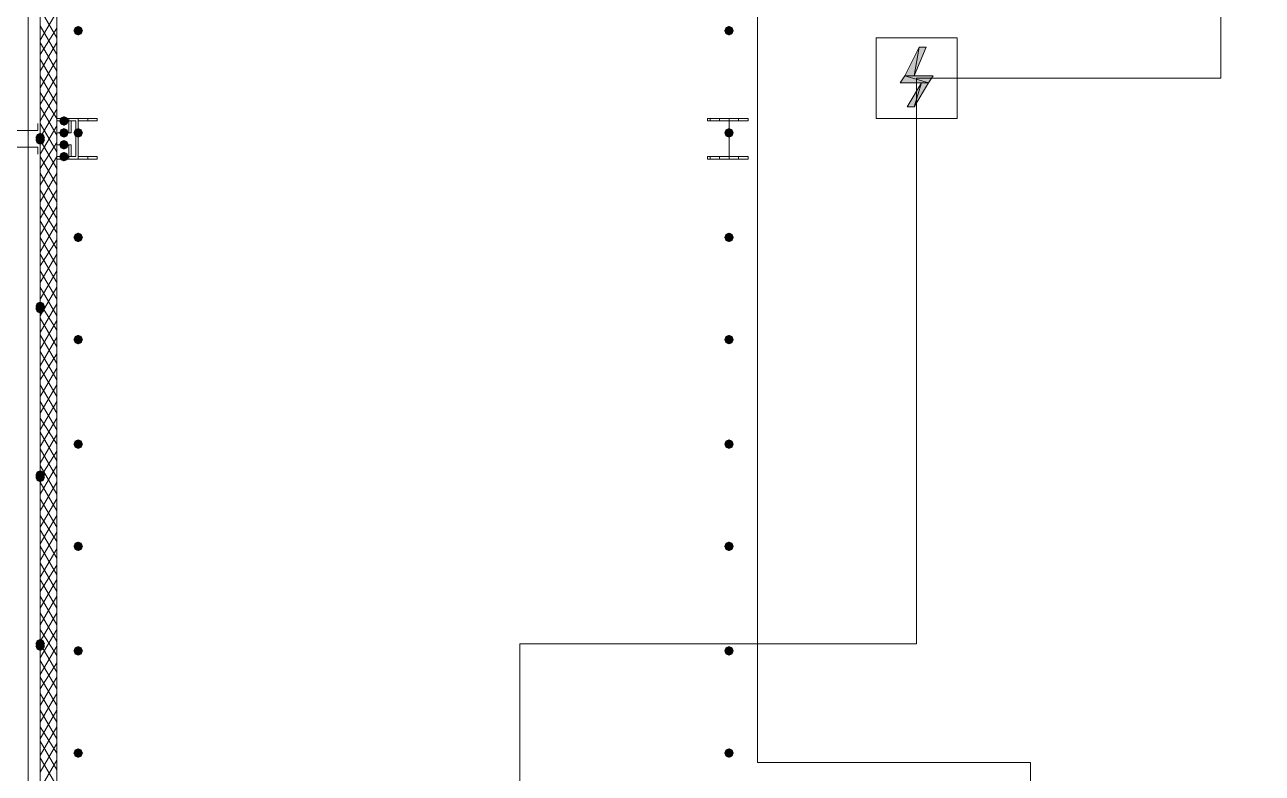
# Model space of a CAD drawing. Header units: millimetres. Extents: x 0 to 420, y 0 to 297.
# Drawn here: x 100.86 to 122.91, y 111.99 to 125.33 of the extents above; entities that cross this region are included whole.
import ezdxf

# ---------------------------------------------------------------- set-up
doc = ezdxf.new("R2010")
doc.units = ezdxf.units.MM

msp = doc.modelspace()

# ---------------------------------------------------------------- hatches: boundary and pattern name
h = msp.add_hatch(color=7)
h.paths.add_polyline_path([(101.134333, 140.673667), (101.134333, 123.317)], flags=0)
h.paths.add_polyline_path([(101.134333, 123.317), (101.134333, 140.673667)], flags=0)
for color, points in [(7, [(101.896333, 125.222), (101.871462, 125.162204), (101.811667, 125.137333), (101.751871, 125.162204), (101.727, 125.222), (101.751871, 125.281796), (101.811667, 125.306667), (101.871462, 125.281796)]), (7, [(113.495667, 125.222), (113.470796, 125.162204), (113.411, 125.137333), (113.351204, 125.162204), (113.326333, 125.222), (113.351204, 125.281796), (113.411, 125.306667), (113.470796, 125.281796)]), (7, [(101.642333, 123.613333), (101.617463, 123.553538), (101.557667, 123.528667), (101.497871, 123.553538), (101.473, 123.613333), (101.497871, 123.673129), (101.557667, 123.698), (101.617462, 123.673129)]), (254, [(101.219, 123.317), (101.194129, 123.257204), (101.134333, 123.232333), (101.074538, 123.257204), (101.049667, 123.317), (101.074537, 123.376796), (101.134333, 123.401667), (101.194129, 123.376796)]), (254, [(101.219, 123.274667), (101.194129, 123.214871), (101.134333, 123.19), (101.074538, 123.214871), (101.049667, 123.274667), (101.074537, 123.334462), (101.134333, 123.359333), (101.194129, 123.334463)]), (7, [(101.642333, 123.401667), (101.617463, 123.341871), (101.557667, 123.317), (101.497871, 123.341871), (101.473, 123.401667), (101.497871, 123.461462), (101.557667, 123.486333), (101.617462, 123.461463)]), (7, [(101.896333, 123.401667), (101.871462, 123.341871), (101.811667, 123.317), (101.751871, 123.341871), (101.727, 123.401667), (101.751871, 123.461462), (101.811667, 123.486333), (101.871462, 123.461463)]), (7, [(113.495667, 123.401667), (113.470796, 123.341871), (113.411, 123.317), (113.351204, 123.341871), (113.326333, 123.401667), (113.351204, 123.461462), (113.411, 123.486333), (113.470796, 123.461463)]), (7, [(101.642333, 123.19), (101.617463, 123.130204), (101.557667, 123.105333), (101.497871, 123.130204), (101.473, 123.19), (101.497871, 123.249796), (101.557667, 123.274667), (101.617462, 123.249796)]), (7, [(101.642333, 122.978333), (101.617463, 122.918538), (101.557667, 122.893667), (101.497871, 122.918538), (101.473, 122.978333), (101.497871, 123.038129), (101.557667, 123.063), (101.617462, 123.038129)]), (7, [(101.896333, 121.539), (101.871462, 121.479204), (101.811667, 121.454333), (101.751871, 121.479204), (101.727, 121.539), (101.751871, 121.598796), (101.811667, 121.623667), (101.871462, 121.598796)]), (7, [(113.495667, 121.539), (113.470796, 121.479204), (113.411, 121.454333), (113.351204, 121.479204), (113.326333, 121.539), (113.351204, 121.598796), (113.411, 121.623667), (113.470796, 121.598796)]), (254, [(101.219, 120.311333), (101.194129, 120.251537), (101.134333, 120.226667), (101.074538, 120.251537), (101.049667, 120.311333), (101.074537, 120.371129), (101.134333, 120.396), (101.194129, 120.371129)]), (254, [(101.219, 120.269), (101.194129, 120.209204), (101.134333, 120.184333), (101.074538, 120.209204), (101.049667, 120.269), (101.074537, 120.328796), (101.134333, 120.353667), (101.194129, 120.328796)]), (7, [(101.896333, 119.718667), (101.871462, 119.658871), (101.811667, 119.634), (101.751871, 119.658871), (101.727, 119.718667), (101.751871, 119.778462), (101.811667, 119.803333), (101.871462, 119.778463)]), (7, [(113.495667, 119.718667), (113.470796, 119.658871), (113.411, 119.634), (113.351204, 119.658871), (113.326333, 119.718667), (113.351204, 119.778462), (113.411, 119.803333), (113.470796, 119.778463)]), (7, [(101.896333, 117.856), (101.871462, 117.796204), (101.811667, 117.771333), (101.751871, 117.796204), (101.727, 117.856), (101.751871, 117.915796), (101.811667, 117.940667), (101.871462, 117.915796)]), (7, [(113.495667, 117.856), (113.470796, 117.796204), (113.411, 117.771333), (113.351204, 117.796204), (113.326333, 117.856), (113.351204, 117.915796), (113.411, 117.940667), (113.470796, 117.915796)]), (254, [(101.219, 117.305667), (101.194129, 117.245871), (101.134333, 117.221), (101.074538, 117.245871), (101.049667, 117.305667), (101.074537, 117.365462), (101.134333, 117.390333), (101.194129, 117.365463)]), (254, [(101.219, 117.263333), (101.194129, 117.203537), (101.134333, 117.178667), (101.074538, 117.203537), (101.049667, 117.263333), (101.074537, 117.323129), (101.134333, 117.348), (101.194129, 117.323129)]), (7, [(101.896333, 116.035667), (101.871462, 115.975871), (101.811667, 115.951), (101.751871, 115.975871), (101.727, 116.035667), (101.751871, 116.095462), (101.811667, 116.120333), (101.871462, 116.095463)]), (7, [(113.495667, 116.035667), (113.470796, 115.975871), (113.411, 115.951), (113.351204, 115.975871), (113.326333, 116.035667), (113.351204, 116.095462), (113.411, 116.120333), (113.470796, 116.095463)]), (254, [(101.219, 114.3), (101.194129, 114.240204), (101.134333, 114.215333), (101.074538, 114.240204), (101.049667, 114.3), (101.074537, 114.359796), (101.134333, 114.384667), (101.194129, 114.359796)]), (254, [(101.219, 114.257667), (101.194129, 114.197871), (101.134333, 114.173), (101.074538, 114.197871), (101.049667, 114.257667), (101.074537, 114.317462), (101.134333, 114.342333), (101.194129, 114.317463)]), (7, [(101.896333, 114.173), (101.871462, 114.113204), (101.811667, 114.088333), (101.751871, 114.113204), (101.727, 114.173), (101.751871, 114.232796), (101.811667, 114.257667), (101.871462, 114.232796)]), (7, [(113.495667, 114.173), (113.470796, 114.113204), (113.411, 114.088333), (113.351204, 114.113204), (113.326333, 114.173), (113.351204, 114.232796), (113.411, 114.257667), (113.470796, 114.232796)]), (7, [(101.896333, 112.352667), (101.871462, 112.292871), (101.811667, 112.268), (101.751871, 112.292871), (101.727, 112.352667), (101.751871, 112.412462), (101.811667, 112.437333), (101.871462, 112.412463)]), (7, [(113.495667, 112.352667), (113.470796, 112.292871), (113.411, 112.268), (113.351204, 112.292871), (113.326333, 112.352667), (113.351204, 112.412462), (113.411, 112.437333), (113.470796, 112.412463)])]:
    msp.add_hatch(color=color).paths.add_polyline_path(points, flags=0)
h = msp.add_hatch(color=1)
h.paths.add_polyline_path([(116.924668, 124.925666), (116.797668, 124.925666), (116.713001, 124.417666)], flags=0)
h.paths.add_polyline_path([(116.797668, 124.925666), (116.713001, 124.417666), (116.543668, 124.417666)], flags=0)
h = msp.add_hatch(color=1)
h.paths.add_polyline_path([(117.051668, 124.417666), (116.543668, 124.417666), (116.967001, 124.290666)], flags=0)
h.paths.add_polyline_path([(116.543668, 124.417666), (116.967001, 124.290666), (116.459001, 124.290666)], flags=0)
h = msp.add_hatch(color=1)
h.paths.add_polyline_path([(116.967001, 124.290666), (116.840001, 124.290666), (116.713001, 123.867333)], flags=0)
h.paths.add_polyline_path([(116.840001, 124.290666), (116.713001, 123.867333), (116.586001, 123.867333)], flags=0)
h = msp.add_hatch(color=7)
h.paths.add_polyline_path([(101.134333, 123.274667), (101.134333, 105.240667)], flags=0)
h.paths.add_polyline_path([(101.134333, 105.240667), (101.134333, 123.274667)], flags=0)

# ---------------------------------------------------------------- linework, layer by layer
at = {"color": 7, "lineweight": 0}
for points in [[(100.922667, 105.029), (386.715, 105.029), (386.715, 222.715667), (100.922667, 222.715667)], [(101.134333, 140.673667), (101.134333, 123.317)], [(101.134333, 123.317), (101.134333, 140.673667)], [(101.134333, 123.317), (101.134333, 140.673667)], [(101.134333, 123.317), (101.134333, 140.673667)], [(101.430667, 111.633), (117.940667, 111.633), (117.940667, 105.537), (130.640667, 105.537), (130.640667, 140.038667), (101.430667, 140.038667), (101.430667, 123.655667)], [(102.150333, 122.936), (101.430667, 122.936), (101.430667, 122.978333), (101.769333, 122.978333), (101.769333, 123.613333), (101.430667, 123.613333), (101.430667, 123.655667), (102.150333, 123.655667), (102.150333, 123.613333), (101.811667, 123.613333), (101.811667, 122.978333), (102.150333, 122.978333)], [(101.684667, 123.613333), (101.430667, 123.613333), (101.430667, 123.401667), (101.684667, 123.401667)], [(101.642333, 123.613333), (101.642333, 123.401667), (101.430667, 123.401667), (101.430667, 123.613333)], [(113.749667, 122.936), (113.03, 122.936), (113.03, 122.978333), (113.411, 122.978333), (113.411, 123.613333), (113.03, 123.613333), (113.03, 123.655667), (113.749667, 123.655667), (113.749667, 123.613333), (113.411, 123.613333), (113.411, 122.978333), (113.749667, 122.978333)], [(101.134333, 123.274667), (101.134333, 105.240667)], [(101.134333, 105.240667), (101.134333, 123.274667)], [(101.134333, 123.274667), (101.134333, 105.240667)], [(101.134333, 123.274667), (101.134333, 105.240667)], [(101.684667, 123.19), (101.430667, 123.19), (101.430667, 122.978333), (101.684667, 122.978333)], [(101.642333, 123.19), (101.642333, 122.978333), (101.430667, 122.978333), (101.430667, 123.19)]]:
    msp.add_lwpolyline(points, close=True, dxfattribs=at)
at = {"color": 6, "lineweight": 0}
msp.add_lwpolyline([(119.295333, 105.875667), (118.787333, 105.875667), (118.787333, 112.183333), (113.919, 112.183333), (113.919, 139.361333), (114.257667, 139.361333), (114.257667, 160.02), (114.511667, 160.02), (114.511667, 163.152667), (114.681, 163.152667)], dxfattribs=at)
at = {"color": 7, "lineweight": 0}
for points in [[(101.134333, 160.528), (101.134333, 105.537)], [(101.134333, 123.317), (101.134333, 140.673667), (101.134333, 123.317), (101.134333, 140.673667)], [(101.430667, 111.633), (101.430667, 140.038667)], [(101.430667, 125.095), (101.134333, 125.603)], [(101.134333, 125.052667), (101.430667, 125.560667)], [(101.430667, 124.798667), (101.134333, 125.306667)], [(101.134333, 124.798667), (101.430667, 125.264333)], [(116.035668, 125.094999), (117.475001, 125.094999)], [(101.134333, 124.502333), (101.430667, 125.010333)], [(101.430667, 124.502333), (101.134333, 125.010333)], [(101.134333, 124.206), (101.430667, 124.714)], [(101.430667, 124.206), (101.134333, 124.714)], [(101.134333, 123.909667), (101.430667, 124.417667)], [(101.430667, 123.909667), (101.134333, 124.417667)], [(101.134333, 123.613333), (101.430667, 124.121333)], [(101.430667, 123.655667), (101.134333, 124.121333)], [(101.430667, 123.359333), (101.134333, 123.867333)], [(101.134333, 123.317), (101.430667, 123.825)], [(100.668667, 123.444), (101.092, 123.444), (101.092, 123.571), (101.092, 123.444), (100.668667, 123.444)], [(100.668667, 123.444), (101.092, 123.444), (101.092, 123.571), (101.092, 123.444), (100.668667, 123.444)], [(100.668667, 123.444), (101.092, 123.444), (101.092, 123.571), (101.092, 123.444), (100.668667, 123.444)], [(101.430667, 123.063), (101.134333, 123.571)], [(101.134333, 123.020667), (101.430667, 123.528667)], [(101.430667, 123.613333), (101.430667, 123.655667)], [(101.642333, 123.613333), (101.642333, 123.655667)], [(101.811667, 122.936), (101.811667, 123.655667)], [(101.981, 123.613333), (101.981, 123.655667)], [(102.150333, 123.613333), (102.150333, 123.655667)], [(113.072333, 123.613333), (113.072333, 123.655667)], [(113.241667, 123.613333), (113.241667, 123.655667)], [(113.411, 122.936), (113.411, 123.655667)], [(113.580333, 123.613333), (113.580333, 123.655667)], [(113.749667, 123.613333), (113.749667, 123.655667)], [(100.668667, 123.147667), (101.092, 123.147667), (101.092, 123.020667), (101.092, 123.147667), (100.668667, 123.147667)], [(100.668667, 123.147667), (101.092, 123.147667), (101.092, 123.020667), (101.092, 123.147667), (100.668667, 123.147667)], [(100.668667, 123.147667), (101.092, 123.147667), (101.092, 123.020667), (101.092, 123.147667), (100.668667, 123.147667)], [(101.134333, 105.240667), (101.134333, 123.274667), (101.134333, 105.240667), (101.134333, 123.274667)], [(101.430667, 122.766667), (101.134333, 123.274667)], [(101.134333, 122.766667), (101.430667, 123.232333)], [(101.134333, 122.470333), (101.430667, 122.978333)], [(101.430667, 122.470333), (101.134333, 122.978333)], [(101.430667, 122.936), (101.430667, 122.978333)], [(101.642333, 122.936), (101.642333, 122.978333)], [(101.981, 122.936), (101.981, 122.978333)], [(102.150333, 122.936), (102.150333, 122.978333)], [(113.072333, 122.936), (113.072333, 122.978333)], [(113.241667, 122.936), (113.241667, 122.978333)], [(113.580333, 122.936), (113.580333, 122.978333)], [(113.749667, 122.936), (113.749667, 122.978333)], [(101.134333, 122.174), (101.430667, 122.682)], [(101.430667, 122.174), (101.134333, 122.682)], [(101.134333, 121.877667), (101.430667, 122.385667)], [(101.430667, 121.877667), (101.134333, 122.385667)], [(101.134333, 121.581333), (101.430667, 122.089333)], [(101.430667, 121.623667), (101.134333, 122.089333)], [(101.430667, 121.327333), (101.134333, 121.835333)], [(101.134333, 121.285), (101.430667, 121.793)], [(101.430667, 121.031), (101.134333, 121.539)], [(101.134333, 121.031), (101.430667, 121.496667)], [(101.134333, 120.734667), (101.430667, 121.242667)], [(101.430667, 120.734667), (101.134333, 121.242667)], [(101.134333, 120.438333), (101.430667, 120.946333)], [(101.430667, 120.438333), (101.134333, 120.946333)], [(101.134333, 120.142), (101.430667, 120.65)], [(101.430667, 120.142), (101.134333, 120.65)], [(101.134333, 119.845667), (101.430667, 120.353667)], [(101.430667, 119.888), (101.134333, 120.353667)], [(101.430667, 119.591667), (101.134333, 120.099667)], [(101.134333, 119.549333), (101.430667, 120.057333)], [(101.430667, 119.295333), (101.134333, 119.803333)], [(101.134333, 119.253), (101.430667, 119.761)], [(101.430667, 118.999), (101.134333, 119.507)], [(101.134333, 118.999), (101.430667, 119.464667)], [(101.134333, 118.702667), (101.430667, 119.210667)], [(101.430667, 118.702667), (101.134333, 119.210667)], [(101.134333, 118.406333), (101.430667, 118.914333)], [(101.430667, 118.406333), (101.134333, 118.914333)], [(101.134333, 118.11), (101.430667, 118.618)], [(101.430667, 118.11), (101.134333, 118.618)], [(101.134333, 117.813667), (101.430667, 118.321667)], [(101.430667, 117.856), (101.134333, 118.321667)], [(101.430667, 117.559667), (101.134333, 118.067667)], [(101.134333, 117.517333), (101.430667, 118.025333)], [(101.430667, 117.263333), (101.134333, 117.771333)], [(101.134333, 117.263333), (101.430667, 117.729)], [(101.134333, 116.967), (101.430667, 117.475)], [(101.430667, 116.967), (101.134333, 117.475)], [(101.134333, 116.670667), (101.430667, 117.178667)], [(101.430667, 116.670667), (101.134333, 117.178667)], [(101.134333, 116.374333), (101.430667, 116.882333)], [(101.430667, 116.374333), (101.134333, 116.882333)], [(101.134333, 116.078), (101.430667, 116.586)], [(101.430667, 116.120333), (101.134333, 116.586)], [(101.430667, 115.824), (101.134333, 116.332)], [(101.134333, 115.781667), (101.430667, 116.289667)], [(101.430667, 115.527667), (101.134333, 116.035667)], [(101.134333, 115.485333), (101.430667, 115.993333)], [(101.430667, 115.231333), (101.134333, 115.739333)], [(101.134333, 115.231333), (101.430667, 115.697)], [(101.134333, 114.935), (101.430667, 115.443)], [(101.430667, 114.935), (101.134333, 115.443)], [(101.134333, 114.638667), (101.430667, 115.146667)], [(101.430667, 114.638667), (101.134333, 115.146667)], [(101.134333, 114.342333), (101.430667, 114.850333)], [(101.430667, 114.342333), (101.134333, 114.850333)], [(101.134333, 114.046), (101.430667, 114.554)], [(101.430667, 114.088333), (101.134333, 114.554)], [(101.430667, 113.792), (101.134333, 114.3)], [(101.134333, 113.749667), (101.430667, 114.257667)], [(101.430667, 113.495667), (101.134333, 114.003667)], [(101.134333, 113.495667), (101.430667, 113.961333)], [(101.134333, 113.199333), (101.430667, 113.707333)], [(101.430667, 113.199333), (101.134333, 113.707333)], [(101.134333, 112.903), (101.430667, 113.411)], [(101.430667, 112.903), (101.134333, 113.411)], [(101.134333, 112.606667), (101.430667, 113.114667)], [(101.430667, 112.606667), (101.134333, 113.114667)], [(101.134333, 112.310333), (101.430667, 112.818333)], [(101.430667, 112.352667), (101.134333, 112.818333)], [(101.430667, 112.056333), (101.134333, 112.564333)], [(101.134333, 112.014), (101.430667, 112.522)], [(101.430667, 111.76), (101.134333, 112.268)], [(101.134333, 111.717667), (101.430667, 112.225667)]]:
    msp.add_lwpolyline(points, dxfattribs=at)
at = {"color": 1, "lineweight": 0}
msp.add_lwpolyline([(113.411001, 146.769666), (113.411001, 145.330333), (121.454335, 145.330333), (122.174001, 145.330333), (122.174001, 124.375333), (116.755335, 124.375333), (116.755335, 114.3), (109.685668, 114.3), (109.685668, 108.458), (134.620001, 108.458), (134.620001, 122.809), (226.610334, 122.809)], dxfattribs=at)
for points in [[(117.475001, 123.655666), (116.035668, 123.655666), (116.035668, 125.094999), (117.475001, 125.094999)], [(116.797668, 124.925666), (116.713001, 124.417666), (116.543668, 124.417666)], [(116.924668, 124.925666), (116.797668, 124.925666), (116.713001, 124.417666)], [(116.543668, 124.417666), (116.967001, 124.290666), (116.459001, 124.290666)], [(117.051668, 124.417666), (116.543668, 124.417666), (116.967001, 124.290666)], [(116.840001, 124.290666), (116.713001, 123.867333), (116.586001, 123.867333)], [(116.967001, 124.290666), (116.840001, 124.290666), (116.713001, 123.867333)]]:
    msp.add_lwpolyline(points, close=True, dxfattribs=at)

doc.saveas('drawing.dxf')
